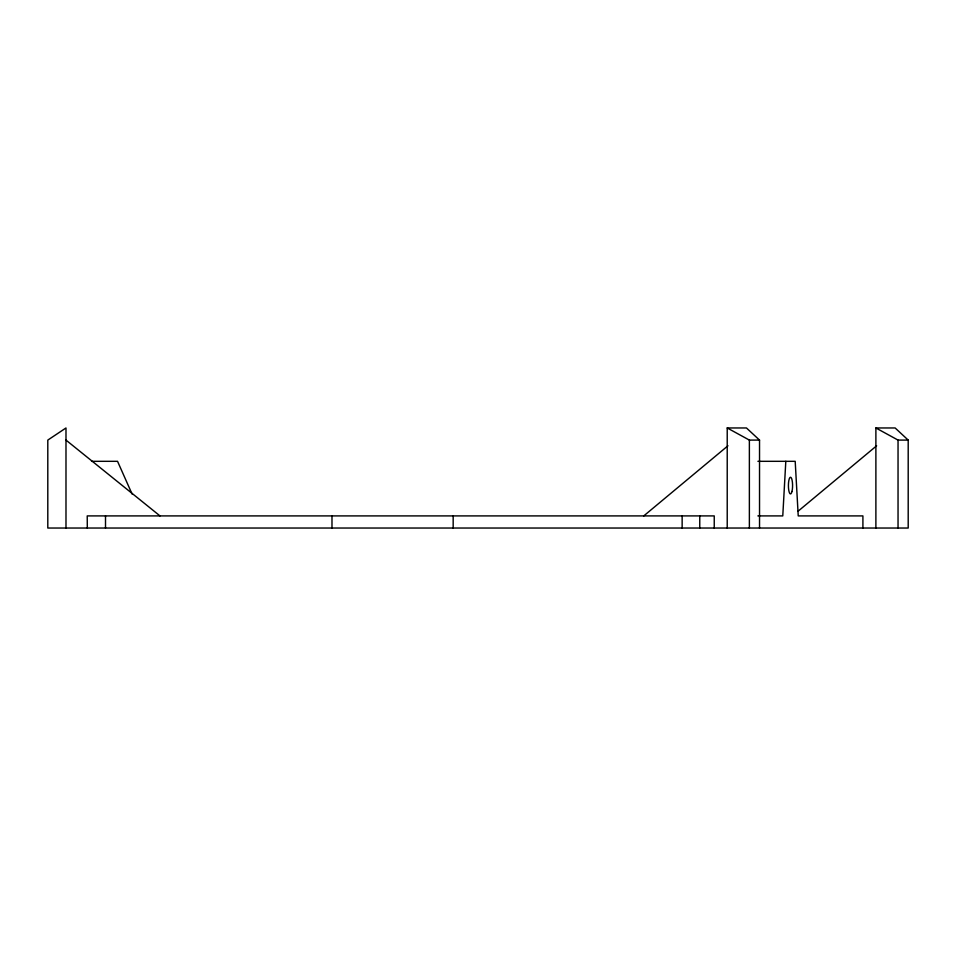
<?xml version="1.0" encoding="UTF-8"?>
<svg xmlns="http://www.w3.org/2000/svg" width="956" height="956" viewBox="0 0 956 956"><rect width="100%" height="100%" fill="white"/><g stroke="black" fill="none" stroke-linecap="round" stroke-linejoin="round"><path stroke-width="1.43" d="M785.808 461.318L782.773 515.905L757.881 515.905M643.77 515.905L727.958 445.783M798.14 511.161L876.64 445.783M727.217 528.035L727.217 427.965L746.457 427.965L759.53 440.095L759.53 528.035M875.887 528.035L875.887 427.965L895.127 427.965L908.2 440.095L908.2 528.035L47.8 528.035L47.8 440.095L65.988 427.965L65.988 528.035M727.217 427.965L749.373 440.095L759.53 440.095M875.887 427.965L898.043 440.095L908.2 440.095M91.549 461.318L117.54 461.318L132.095 494.073M757.917 461.318L795.201 461.318L798.224 515.905L862.91 515.905L862.91 528.035M65.988 440.095L159.987 515.905M898.043 440.095L898.043 528.035M749.373 440.095L749.373 528.035M714.24 528.035L714.24 515.905L87.223 515.905L87.307 528.035M699.756 515.905L699.756 528.035M682.142 515.905L682.142 528.035M453.168 515.905L453.168 528.035M331.983 515.905L331.983 528.035M105.507 515.905L105.507 528.035M791.974 491.48A8.341 2.079 -90 0 0 791.042 477.522A8.341 2.079 -90 0 0 788.485 487.739A8.341 2.079 -90 0 0 791.974 491.48"/></g></svg>
